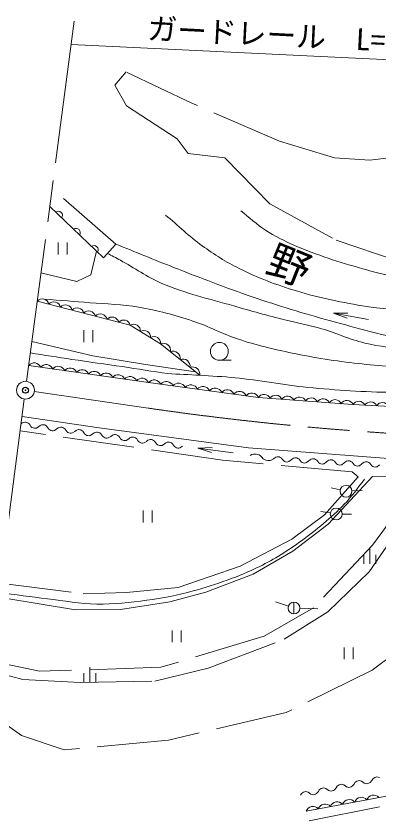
# Model space of a CAD drawing. Units: millimetres, scale not verified. Extents: x 40000 to 680000, y 20000 to 380000.
# Drawn here: x 74705 to 105167, y 252694 to 319839 of the extents above; entities that cross this region are included whole.
import ezdxf
from ezdxf.enums import TextEntityAlignment as Align

# ---------------------------------------------------------------- set-up
doc = ezdxf.new("R2010")
doc.units = ezdxf.units.MM
doc.header["$LTSCALE"] = 1000
doc.header["$PDMODE"] = 32
doc.header["$PDSIZE"] = 500
doc.linetypes.add('CHAIN', pattern=[18.5, 12, -1.5, 3.5, -1.5])
doc.linetypes.add('DASHED', pattern=[7.5, 6, -1.5])
for name, color, linetype, lineweight in [('M-BGD', 7, 'Continuous', 13), ('M-BGD-EXST', 7, 'Continuous', 13), ('M-BMK', 2, 'CHAIN', 13), ('M-BMK-SRVR', 3, 'Continuous', 13), ('M-STR-HTXT', 7, 'Continuous', 13)]:
    doc.layers.add(name, color=color, linetype=linetype, lineweight=lineweight)
doc.layers.add('M-BMK-HTXT', color=7, linetype='Continuous')
doc.layers.add('M-OTRS', color=6, linetype='Continuous')
doc.styles.add('ＭＳ ゴシック', font='')
doc.styles.get('ＭＳ ゴシック').set_extended_font_data('MS Gothic')

# ---------------------------------------------------------------- blocks, each defined once
blk = doc.blocks.new('open_arrow')
at = {"color": 0, "linetype": 'Continuous', "lineweight": -2}
blk.add_lwpolyline([(7.5, 1.25), (0, 0), (7.5, -1.25)], dxfattribs=at)

msp = doc.modelspace()

# ---------------------------------------------------------------- linework, layer by layer
at = {"layer": 'M-BGD', "linetype": 'DASHED'}
for p, q in [((83937, 315151), (83004, 314029)), ((89458, 312516), (83937, 315151)), ((83004, 314029), (83966, 312294)), ((83966, 312294), (88232, 309524)), ((96809, 309341), (89458, 312516)), ((88232, 309524), (89165, 308294)), ((101429, 307926), (96809, 309341)), ((89165, 308294), (92220, 307933)), ((109929, 308450), (104399, 307728)), ((92220, 307933), (96017, 304072)), ((104399, 307728), (101429, 307926)), ((96017, 304072), (101575, 301018)), ((101575, 301018), (107494, 299002)), ((81452, 300101), (80974, 298102)), ((79799, 297549), (76800, 298280)), ((80974, 298102), (79799, 297549)), ((76038, 292509), (81163, 291322)), ((81163, 291322), (85566, 290596)), ((85566, 290596), (89758, 289982)), ((92023, 282555), (75053, 285029)), ((102926, 281575), (92023, 282555)), ((103423, 281172), (102926, 281575)), ((100589, 277975), (103423, 281172)), ((104629, 281195), (100898, 277196)), ((104348, 273182), (109721, 281090)), ((104629, 281195), (108591, 281155)), ((97849, 275934), (100589, 277975)), ((106496, 277972), (104615, 275420)), ((100898, 277196), (97943, 274913)), ((93524, 273650), (97849, 275934)), ((104615, 275420), (99659, 270155)), ((97943, 274913), (94612, 272992)), ((88313, 271864), (93524, 273650)), ((94612, 272992), (90637, 271488)), ((100863, 269825), (104348, 273182)), ((73372, 272226), (80335, 271354)), ((80335, 271354), (83988, 271461)), ((83988, 271461), (88313, 271864)), ((90637, 271488), (87601, 270669)), ((79690, 270011), (73219, 271062)), ((87601, 270669), (83464, 270037)), ((112864, 271117), (104583, 264922)), ((83464, 270037), (79690, 270011)), ((99659, 270155), (95522, 267791)), ((97209, 267528), (100863, 269825)), ((95522, 267791), (86872, 265172)), ((90843, 265110), (97209, 267528)), ((76665, 264836), (72517, 265710)), ((72414, 264928), (75290, 264143)), ((86872, 265172), (76665, 264836)), ((86357, 264009), (90843, 265110)), ((104583, 264922), (97371, 261376)), ((75290, 264143), (80098, 263888)), ((80098, 263888), (86357, 264009)), ((75169, 259462), (71988, 261684)), ((97371, 261376), (87499, 259059)), ((78735, 258254), (75169, 259462)), ((87499, 259059), (78735, 258254)), ((99316, 252284), (109420, 254319))]:
    msp.add_line(p, q, dxfattribs=at)
at = {"layer": 'M-BGD'}
for p, q in [((83091, 300692), (78682, 304523)), ((77535, 303852), (82035, 299542)), ((82035, 299542), (83091, 300692)), ((76487, 295912), (84299, 293886)), ((101346, 294901), (104297, 294365)), ((84299, 293886), (86844, 292331)), ((86844, 292331), (90126, 289686)), ((75773, 290495), (85828, 289065)), ((85828, 289065), (95035, 287820)), ((95035, 287820), (102983, 287226)), ((102983, 287226), (111928, 286754)), ((81692, 285264), (75211, 286232)), ((75128, 285595), (75236, 285683)), ((75236, 285683), (75338, 285727)), ((75338, 285727), (75436, 285745)), ((75436, 285745), (75532, 285741)), ((75532, 285741), (75624, 285719)), ((75624, 285719), (75714, 285675)), ((75714, 285675), (75800, 285605)), ((75800, 285605), (75881, 285491)), ((75881, 285491), (75961, 285378)), ((75961, 285378), (76047, 285308)), ((76423, 285256), (76633, 285387)), ((76633, 285387), (76741, 285475)), ((76741, 285475), (76843, 285519)), ((76843, 285519), (76942, 285537)), ((76942, 285537), (77037, 285533)), ((77037, 285533), (77130, 285511)), ((77130, 285511), (77220, 285467)), ((77220, 285467), (77306, 285397)), ((77306, 285397), (77386, 285283)), ((76047, 285308), (76137, 285264)), ((76137, 285264), (76230, 285241)), ((76230, 285241), (76325, 285238)), ((76325, 285238), (76423, 285256)), ((77386, 285283), (77466, 285170)), ((77466, 285170), (77552, 285100)), ((77552, 285100), (77642, 285056)), ((77642, 285056), (77735, 285033)), ((77735, 285033), (77830, 285030)), ((77830, 285030), (77929, 285048)), ((77929, 285048), (78139, 285179)), ((78139, 285179), (78247, 285267)), ((78247, 285267), (78349, 285311)), ((78349, 285311), (78447, 285329)), ((78447, 285329), (78542, 285325)), ((78542, 285325), (78635, 285303)), ((78635, 285303), (78725, 285259)), ((78725, 285259), (78811, 285189)), ((78811, 285189), (78891, 285075)), ((78891, 285075), (78972, 284962)), ((78972, 284962), (79058, 284892)), ((79058, 284892), (79148, 284848)), ((79148, 284848), (79240, 284825)), ((79240, 284825), (79336, 284822)), ((79336, 284822), (79434, 284840)), ((79434, 284840), (79644, 284971)), ((79644, 284971), (79752, 285059)), ((79752, 285059), (79854, 285103)), ((79854, 285103), (79952, 285121)), ((79952, 285121), (80048, 285117)), ((80048, 285117), (80141, 285095)), ((80141, 285095), (80231, 285051)), ((80231, 285051), (80317, 284981)), ((80317, 284981), (80397, 284867)), ((80397, 284867), (80477, 284754)), ((80477, 284754), (80563, 284684)), ((80940, 284632), (81150, 284763)), ((81150, 284763), (81258, 284851)), ((81258, 284851), (81360, 284895)), ((81360, 284895), (81458, 284913)), ((81458, 284913), (81553, 284909)), ((81553, 284909), (81646, 284887)), ((81646, 284887), (81736, 284843)), ((94210, 283599), (81692, 285264)), ((81736, 284843), (81822, 284773)), ((81822, 284773), (81902, 284659)), ((82865, 284687), (82963, 284705)), ((82963, 284705), (83059, 284701)), ((83059, 284701), (83152, 284679)), ((80563, 284684), (80653, 284640)), ((80653, 284640), (80746, 284617)), ((80746, 284617), (80841, 284614)), ((80841, 284614), (80940, 284632)), ((81902, 284659), (81983, 284546)), ((81983, 284546), (82069, 284476)), ((82069, 284476), (82159, 284432)), ((82159, 284432), (82251, 284409)), ((82251, 284409), (82347, 284406)), ((82347, 284406), (82445, 284424)), ((82445, 284424), (82655, 284555)), ((82655, 284555), (82763, 284643)), ((82763, 284643), (82865, 284687)), ((83152, 284679), (83241, 284635)), ((83241, 284635), (83328, 284565)), ((83328, 284565), (83408, 284451)), ((83408, 284451), (83488, 284338)), ((83488, 284338), (83574, 284268)), ((83574, 284268), (83664, 284224)), ((83664, 284224), (83757, 284201)), ((83757, 284201), (83852, 284198)), ((83852, 284198), (83951, 284216)), ((83951, 284216), (84160, 284347)), ((84160, 284347), (84269, 284435)), ((84269, 284435), (84370, 284479)), ((84370, 284479), (84469, 284497)), ((84469, 284497), (84564, 284493)), ((84564, 284493), (84657, 284471)), ((84657, 284471), (84747, 284427)), ((84747, 284427), (84833, 284357)), ((84833, 284357), (84913, 284243)), ((84913, 284243), (84993, 284130)), ((84993, 284130), (85080, 284060)), ((85080, 284060), (85169, 284016)), ((85456, 284008), (85666, 284139)), ((85666, 284139), (85774, 284227)), ((85774, 284227), (85876, 284271)), ((85876, 284271), (85974, 284289)), ((85974, 284289), (86070, 284285)), ((86070, 284285), (86162, 284263)), ((86162, 284263), (86252, 284219)), ((86252, 284219), (86338, 284149)), ((86338, 284149), (86419, 284035)), ((86419, 284035), (86499, 283922)), ((87279, 284019), (87381, 284063)), ((87381, 284063), (87480, 284081)), ((87480, 284081), (87575, 284077)), ((87575, 284077), (87668, 284055)), ((87668, 284055), (87758, 284011)), ((85169, 284016), (85262, 283993)), ((85262, 283993), (85358, 283990)), ((85358, 283990), (85456, 284008)), ((86499, 283922), (86585, 283852)), ((86585, 283852), (86675, 283808)), ((86675, 283808), (86768, 283785)), ((86768, 283785), (86863, 283782)), ((86863, 283782), (86961, 283800)), ((86961, 283800), (87171, 283931)), ((87171, 283931), (87279, 284019)), ((87758, 284011), (87844, 283941)), ((87844, 283941), (87924, 283827)), ((87924, 283827), (88004, 283714)), ((88004, 283714), (88090, 283644)), ((88090, 283644), (88180, 283600)), ((88180, 283600), (88273, 283577)), ((88273, 283577), (88369, 283574)), ((88369, 283574), (88467, 283592)), ((88467, 283592), (88677, 283723)), ((89956, 283570), (92930, 283174)), ((106701, 282632), (94210, 283599)), ((94354, 282939), (94491, 283023)), ((94491, 283023), (94622, 283063)), ((94622, 283063), (94749, 283076)), ((94749, 283076), (94873, 283069)), ((94873, 283069), (94995, 283042)), ((94995, 283042), (95114, 282995)), ((95114, 282995), (95229, 282921)), ((95229, 282921), (95338, 282803)), ((95338, 282803), (95447, 282685)), ((95447, 282685), (95562, 282611)), ((96321, 282667), (96419, 282764)), ((96419, 282764), (96515, 282816)), ((96515, 282816), (96610, 282841)), ((96610, 282841), (96703, 282846)), ((96703, 282846), (96795, 282831)), ((96795, 282831), (96886, 282795)), ((96886, 282795), (96975, 282732)), ((96975, 282732), (97062, 282625)), ((97804, 282583), (97902, 282679)), ((97902, 282679), (97998, 282731)), ((97998, 282731), (98092, 282757)), ((98092, 282757), (98186, 282761)), ((98186, 282761), (98278, 282746)), ((98278, 282746), (98369, 282710)), ((98369, 282710), (98458, 282647)), ((95562, 282611), (95680, 282564)), ((95680, 282564), (95802, 282537)), ((95802, 282537), (95926, 282530)), ((95926, 282530), (96053, 282543)), ((96053, 282543), (96321, 282667)), ((97062, 282625), (97149, 282518)), ((97149, 282518), (97238, 282455)), ((97238, 282455), (97329, 282419)), ((97329, 282419), (97422, 282404)), ((97422, 282404), (97515, 282409)), ((97515, 282409), (97609, 282434)), ((97609, 282434), (97804, 282583)), ((98458, 282647), (98545, 282540)), ((98545, 282540), (98632, 282433)), ((98632, 282433), (98721, 282371)), ((98721, 282371), (98812, 282335)), ((98812, 282335), (98904, 282320)), ((98904, 282320), (98998, 282324)), ((98998, 282324), (99092, 282350)), ((99092, 282350), (99286, 282498)), ((99286, 282498), (99385, 282594)), ((99385, 282594), (99481, 282646)), ((99481, 282646), (99575, 282672)), ((99575, 282672), (99669, 282677)), ((99669, 282677), (99761, 282661)), ((99761, 282661), (99852, 282625)), ((99852, 282625), (99941, 282563)), ((99941, 282563), (100028, 282456)), ((100028, 282456), (100115, 282349)), ((100115, 282349), (100204, 282286)), ((100204, 282286), (100295, 282250)), ((100295, 282250), (100387, 282235)), ((100387, 282235), (100480, 282239)), ((100480, 282239), (100575, 282265)), ((100575, 282265), (100769, 282413)), ((100769, 282413), (100868, 282510)), ((100868, 282510), (100964, 282562)), ((100964, 282562), (101058, 282587)), ((101058, 282587), (101151, 282592)), ((101151, 282592), (101243, 282577)), ((101243, 282577), (101334, 282541)), ((101334, 282541), (101424, 282478)), ((101424, 282478), (101511, 282371)), ((101511, 282371), (101598, 282264)), ((101598, 282264), (101687, 282202)), ((101687, 282202), (101778, 282165)), ((101778, 282165), (101870, 282150)), ((101870, 282150), (101963, 282155)), ((101963, 282155), (102058, 282180)), ((102058, 282180), (102252, 282329)), ((102252, 282329), (102351, 282425)), ((102351, 282425), (102446, 282477)), ((102446, 282477), (102541, 282503)), ((102541, 282503), (102634, 282507)), ((102634, 282507), (102726, 282492)), ((102726, 282492), (102817, 282456)), ((102817, 282456), (102907, 282393)), ((102907, 282393), (102993, 282286)), ((102993, 282286), (103080, 282180)), ((103080, 282180), (103170, 282117)), ((103170, 282117), (103261, 282081)), ((103261, 282081), (103353, 282066)), ((103353, 282066), (103446, 282070)), ((103446, 282070), (103540, 282096)), ((103540, 282096), (103735, 282244)), ((103735, 282244), (103833, 282340)), ((103833, 282340), (103929, 282393)), ((103929, 282393), (104024, 282418)), ((104024, 282418), (104117, 282423)), ((104117, 282423), (104209, 282408)), ((104209, 282408), (104300, 282371)), ((104300, 282371), (104389, 282309)), ((104389, 282309), (104476, 282202)), ((104476, 282202), (104563, 282095)), ((104563, 282095), (104653, 282032)), ((104653, 282032), (104743, 281996)), ((104929, 281986), (105023, 282011)), ((105023, 282011), (105218, 282160)), ((104743, 281996), (104836, 281981)), ((104836, 281981), (104929, 281986)), ((104641, 255806), (104723, 255881)), ((104723, 255881), (104810, 255931)), ((104810, 255931), (104901, 255960)), ((104901, 255960), (104997, 255969)), ((104997, 255969), (105097, 255958)), ((105097, 255958), (105202, 255921)), ((101578, 255072), (101651, 255191)), ((101651, 255191), (101732, 255266)), ((101732, 255266), (101820, 255316)), ((101820, 255316), (101911, 255344)), ((101911, 255344), (102007, 255354)), ((102007, 255354), (102106, 255343)), ((102106, 255343), (102211, 255306)), ((102211, 255306), (102325, 255225)), ((102325, 255225), (102439, 255145)), ((102831, 255135), (102918, 255185)), ((102918, 255185), (103073, 255379)), ((103073, 255379), (103146, 255498)), ((103146, 255498), (103228, 255574)), ((103228, 255574), (103315, 255623)), ((103315, 255623), (103406, 255652)), ((103406, 255652), (103502, 255662)), ((103502, 255662), (103601, 255651)), ((103601, 255651), (103706, 255613)), ((103706, 255613), (103820, 255533)), ((103820, 255533), (103934, 255453)), ((103934, 255453), (104039, 255415)), ((104039, 255415), (104139, 255404)), ((104139, 255404), (104235, 255414)), ((104235, 255414), (104326, 255443)), ((104326, 255443), (104413, 255492)), ((104413, 255492), (104568, 255687)), ((104568, 255687), (104641, 255806)), ((98587, 254456), (98660, 254575)), ((98660, 254575), (98742, 254651)), ((98742, 254651), (98829, 254700)), ((98829, 254700), (98921, 254729)), ((98921, 254729), (99016, 254739)), ((99016, 254739), (99116, 254728)), ((108222, 254817), (99056, 253104)), ((99116, 254728), (99221, 254691)), ((99221, 254691), (99335, 254610)), ((99335, 254610), (99449, 254530)), ((99449, 254530), (99554, 254493)), ((99554, 254493), (99654, 254482)), ((99654, 254482), (99749, 254491)), ((99749, 254491), (99840, 254520)), ((99840, 254520), (99928, 254570)), ((99928, 254570), (100082, 254764)), ((100082, 254764), (100155, 254883)), ((100155, 254883), (100237, 254958)), ((100237, 254958), (100325, 255008)), ((100325, 255008), (100416, 255037)), ((100416, 255037), (100511, 255046)), ((100511, 255046), (100611, 255035)), ((100611, 255035), (100716, 254998)), ((100716, 254998), (100830, 254918)), ((100830, 254918), (100944, 254837)), ((100944, 254837), (101049, 254800)), ((101049, 254800), (101149, 254789)), ((101149, 254789), (101244, 254799)), ((101244, 254799), (101336, 254828)), ((101336, 254828), (101423, 254877)), ((101423, 254877), (101578, 255072)), ((102439, 255145), (102544, 255108)), ((102544, 255108), (102644, 255097)), ((102644, 255097), (102739, 255106)), ((102739, 255106), (102831, 255135))]:
    msp.add_line(p, q, dxfattribs=at)
for centre, radius, start, end in [((78251, 303098), 350, 324.41233, 128.05207), ((79751, 301661), 350, 324.41233, 128.05207), ((81251, 300224), 350, 324.41233, 128.05207), ((76907, 295520), 574, 13.97318, 136.95049), ((77883, 295267), 574, 13.97318, 136.95049), ((78860, 295014), 574, 13.97318, 136.95049), ((79836, 294761), 574, 13.97318, 136.95049), ((80813, 294507), 574, 13.97318, 136.95049), ((81789, 294254), 574, 13.97318, 136.95049), ((82765, 294001), 574, 13.97318, 136.95049), ((83742, 293748), 574, 13.97318, 136.95049), ((84586, 293404), 562, 356.36181, 120.77906), ((85435, 292885), 562, 356.36181, 120.77906), ((86284, 292366), 562, 356.36181, 120.77906), ((87059, 291757), 612, 351.80711, 110.45286), ((87879, 291096), 612, 351.80711, 110.45286), ((88699, 290435), 612, 351.80711, 110.45286), ((76236, 290146), 580, 20.76326, 143.05068), ((77241, 290003), 580, 20.76326, 143.05068), ((78247, 289860), 580, 20.76326, 143.05068), ((79253, 289717), 580, 20.76326, 143.05068), ((80258, 289574), 580, 20.76326, 143.05068), ((89519, 289773), 612, 351.80711, 110.45286), ((81264, 289431), 580, 20.76326, 143.05068), ((82269, 289288), 580, 20.76326, 143.05068), ((83275, 289145), 580, 20.76326, 143.05068), ((84280, 289002), 580, 20.76326, 143.05068), ((85286, 288859), 580, 20.76326, 143.05068), ((86300, 288704), 594, 21.96836, 142.63486), ((87323, 288566), 594, 21.96836, 142.63486), ((88346, 288428), 594, 21.96836, 142.63486), ((89369, 288289), 594, 21.96836, 142.63486), ((90392, 288151), 594, 21.96836, 142.63486), ((91415, 288013), 594, 21.96836, 142.63486), ((92438, 287875), 594, 21.96836, 142.63486), ((93461, 287736), 594, 21.96836, 142.63486), ((94484, 287598), 594, 21.96836, 142.63486), ((95512, 287520), 564, 23.6104, 147.84171), ((96506, 287446), 564, 23.6104, 147.84171), ((97499, 287372), 564, 23.6104, 147.84171), ((98493, 287298), 564, 23.6104, 147.84171), ((99486, 287223), 564, 23.6104, 147.84171), ((100480, 287149), 564, 23.6104, 147.84171), ((101473, 287075), 564, 23.6104, 147.84171), ((102467, 287001), 564, 23.6104, 147.84171), ((103466, 286938), 563, 24.80963, 149.14181), ((104460, 286885), 563, 24.80963, 149.14181), ((105454, 286833), 563, 24.80963, 149.14181), ((101657, 253288), 597, 40.43474, 160.72853), ((102675, 253478), 597, 40.43474, 160.72853), ((103694, 253668), 597, 40.43474, 160.72853), ((104712, 253859), 597, 40.43474, 160.72853), ((99619, 252907), 597, 40.43474, 160.72853), ((100638, 253098), 597, 40.43474, 160.72853)]:
    msp.add_arc(centre, radius, start, end, dxfattribs=at)
for points, knots in [([(146083, 308256), (145401, 307426), (144706, 306608), (144038, 305767), (143245, 304771), (142517, 303724), (141709, 302741), (141010, 301891), (140367, 300976), (139531, 300261), (138711, 299559), (137728, 299071), (136796, 298526), (135755, 297916), (134605, 297492), (133610, 296810), (132681, 296173), (131912, 295332), (131045, 294613), (130059, 293796), (129098, 292941), (128047, 292209), (127286, 291679), (126496, 291180), (125662, 290776), (124718, 290319), (123750, 289857), (122720, 289663), (121846, 289499), (120943, 289636), (120054, 289637), (118522, 289641), (116986, 289815), (115458, 289701), (114005, 289593), (112572, 289284), (111144, 288994), (110303, 288823), (109490, 288511), (108641, 288386), (107880, 288273), (107105, 288258), (106336, 288258), (103951, 288261), (101568, 288444), (99194, 288669), (97149, 288862), (95128, 289267), (93084, 289475), (92100, 289575), (91112, 289621), (90126, 289686), (89231, 289745), (88333, 289753), (87441, 289846), (86171, 289978), (84915, 290227), (83651, 290412), (82233, 290619), (80812, 290808), (79394, 291020), (78233, 291193), (77073, 291380), (75913, 291561)], [0, 0, 0, 0, 1, 1, 1, 2, 2, 2, 3, 3, 3, 4, 4, 4, 5, 5, 5, 6, 6, 6, 7, 7, 7, 8, 8, 8, 9, 9, 9, 10, 10, 10, 11, 11, 11, 12, 12, 12, 13, 13, 13, 14, 14, 14, 15, 15, 15, 16, 16, 16, 17, 17, 17, 18, 18, 18, 19, 19, 19, 20, 20, 20, 21, 21, 21, 21]), ([(83091, 300692), (84705, 300041), (86312, 299369), (87934, 298739), (90123, 297888), (92310, 297025), (94534, 296268), (96697, 295533), (98882, 294861), (101087, 294260), (103369, 293638), (105648, 292952), (107988, 292610), (108941, 292471), (109914, 292366), (110873, 292450), (111712, 292523), (112512, 292842), (113334, 293025), (114337, 293248), (115334, 293514), (116351, 293663), (117522, 293834), (118717, 293797), (119890, 293955), (120698, 294064), (121513, 294175), (122294, 294408), (123025, 294626), (123751, 294895), (124406, 295285), (125858, 296149), (127068, 297368), (128347, 298471), (130139, 300018), (131796, 301714), (133571, 303280), (134385, 303999), (135266, 304644), (136060, 305387), (137030, 306297), (137908, 307301), (138832, 308258)], [0, 0, 0, 0, 1, 1, 1, 2, 2, 2, 3, 3, 3, 4, 4, 4, 5, 5, 5, 6, 6, 6, 7, 7, 7, 8, 8, 8, 9, 9, 9, 10, 10, 10, 11, 11, 11, 12, 12, 12, 13, 13, 13, 14, 14, 14, 14]), ([(77125, 296069), (78386, 295972), (79647, 295882), (80908, 295777), (82275, 295663), (83656, 295643), (85009, 295409), (86549, 295143), (88063, 294722), (89549, 294235), (90851, 293808), (92064, 293134), (93367, 292708), (94843, 292225), (96358, 291863), (97879, 291548), (99711, 291169), (101563, 290874), (103423, 290671), (105216, 290476), (107022, 290283), (108825, 290346), (110174, 290393), (111515, 290618), (112842, 290869), (113949, 291079), (115015, 291481), (116123, 291690), (116851, 291827), (117590, 291916), (118329, 291972), (119250, 292043), (120184, 291923), (121101, 292043), (122086, 292172), (123059, 292419), (124000, 292736), (124708, 292975), (125396, 293281), (126051, 293641), (127065, 294200), (128016, 294875), (128936, 295579), (130061, 296440), (131056, 297460), (132146, 298365), (133758, 299702), (135422, 300973), (137068, 302268), (138525, 303415), (140014, 304521), (141452, 305691), (142296, 306377), (143111, 307096), (143941, 307798)], [0, 0, 0, 0, 1, 1, 1, 2, 2, 2, 3, 3, 3, 4, 4, 4, 5, 5, 5, 6, 6, 6, 7, 7, 7, 8, 8, 8, 9, 9, 9, 10, 10, 10, 11, 11, 11, 12, 12, 12, 13, 13, 13, 14, 14, 14, 15, 15, 15, 16, 16, 16, 17, 17, 17, 18, 18, 18, 18]), ([(139451, 307746), (137754, 306136), (135989, 304595), (134360, 302918), (133887, 302431), (133474, 301888), (133002, 301400), (131953, 300315), (130843, 299290), (129731, 298270), (128716, 297339), (127742, 296354), (126629, 295545), (125883, 295003), (125077, 294542), (124253, 294130), (123520, 293765), (122775, 293398), (121981, 293197), (121138, 292984), (120253, 293003), (119388, 292924), (118459, 292839), (117521, 292837), (116597, 292707), (115857, 292602), (115132, 292409), (114400, 292254), (113645, 292095), (112902, 291871), (112137, 291764), (111487, 291673), (110827, 291632), (110170, 291635), (109346, 291639), (108524, 291724), (107706, 291817), (106457, 291959), (105200, 292097), (103977, 292389), (102655, 292706), (101411, 293293), (100102, 293662), (99170, 293925), (98212, 294093), (97274, 294332), (95837, 294697), (94406, 295084), (92984, 295501), (90957, 296094), (88879, 296561), (86940, 297396), (85720, 297921), (84628, 298703), (83461, 299338), (83101, 299534), (82738, 299721), (82376, 299913)], [0, 0, 0, 0, 1, 1, 1, 2, 2, 2, 3, 3, 3, 4, 4, 4, 5, 5, 5, 6, 6, 6, 7, 7, 7, 8, 8, 8, 9, 9, 9, 10, 10, 10, 11, 11, 11, 12, 12, 12, 13, 13, 13, 14, 14, 14, 15, 15, 15, 16, 16, 16, 17, 17, 17, 18, 18, 18, 19, 19, 19, 19]), ([(87262, 303128), (88288, 302269), (89255, 301333), (90341, 300550), (91325, 299841), (92354, 299183), (93439, 298641), (94975, 297874), (96591, 297259), (98233, 296760), (100163, 296173), (102152, 295773), (104145, 295459), (105600, 295229), (107073, 295129), (108543, 295034), (110162, 294931), (111790, 294764), (113408, 294879), (114664, 294968), (115907, 295221), (117128, 295529), (118756, 295942), (120369, 296453), (121908, 297128), (123116, 297657), (124273, 298309), (125373, 299037), (126647, 299880), (127834, 300853), (128979, 301865), (130777, 303455), (132383, 305250), (134085, 306942)], [0, 0, 0, 0, 1, 1, 1, 2, 2, 2, 3, 3, 3, 4, 4, 4, 5, 5, 5, 6, 6, 6, 7, 7, 7, 8, 8, 8, 9, 9, 9, 10, 10, 10, 11, 11, 11, 11]), ([(93559, 303498), (94257, 302951), (94908, 302339), (95652, 301857), (96417, 301362), (97234, 300945), (98071, 300585), (99928, 299783), (101865, 299167), (103813, 298619), (105612, 298113), (107433, 297644), (109286, 297402), (110334, 297266), (111397, 297247), (112454, 297275), (113415, 297301), (114375, 297396), (115325, 297544), (116917, 297791), (118528, 298041), (120048, 298576), (121196, 298980), (122304, 299527), (123315, 300203), (123757, 300498), (124133, 300882), (124517, 301249), (124927, 301641), (125300, 302069), (125691, 302480)], [0, 0, 0, 0, 1, 1, 1, 2, 2, 2, 3, 3, 3, 4, 4, 4, 5, 5, 5, 6, 6, 6, 7, 7, 7, 8, 8, 8, 9, 9, 9, 10, 10, 10, 10]), ([(73271, 271455), (74626, 271280), (75979, 271089), (77336, 270929), (78718, 270766), (80095, 270506), (81486, 270486), (82887, 270465), (84289, 270617), (85677, 270808), (86993, 270989), (88307, 271226), (89586, 271587), (91491, 272125), (93378, 272776), (95159, 273642), (96389, 274239), (97546, 274988), (98652, 275791), (99926, 276717), (101151, 277726), (102251, 278853), (102883, 279500), (103388, 280259), (103957, 280962)], [0, 0, 0, 0, 1, 1, 1, 2, 2, 2, 3, 3, 3, 4, 4, 4, 5, 5, 5, 6, 6, 6, 7, 7, 7, 8, 8, 8, 8])]:
    msp.add_open_spline(points, degree=3, knots=knots, dxfattribs=at)
at = {"layer": 'M-BGD-EXST'}
for p, q in [((78242, 300832), (78242, 299832)), ((78992, 300832), (78992, 299832)), ((80397, 293458), (80397, 292458)), ((81147, 293458), (81147, 292458)), ((91771, 290939), (92771, 290939)), ((101913, 280068), (101152, 280245)), ((102899, 279980), (103758, 280022)), ((85375, 278340), (85375, 277340)), ((86125, 278340), (86125, 277340)), ((101081, 278127), (100299, 278263)), ((102074, 278037), (102851, 278031)), ((104391, 275116), (104391, 273866)), ((103891, 274616), (103891, 273866)), ((104891, 274616), (104891, 273866)), ((97560, 270307), (96472, 270673)), ((98034, 270648), (98034, 269648)), ((98534, 270134), (100022, 270093)), ((87823, 268277), (87823, 267277)), ((88573, 268277), (88573, 267277)), ((102238, 266849), (102238, 265849)), ((102988, 266849), (102988, 265849)), ((80405, 264688), (80405, 263938)), ((80905, 265188), (80905, 263938)), ((81405, 264688), (81405, 263938))]:
    msp.add_line(p, q, dxfattribs=at)
for centre, radius in [((91771, 291689), 750), ((102400, 279955), 500), ((101574, 278041), 500), ((98034, 270148), 500)]:
    msp.add_circle(centre, radius, dxfattribs=at)
at = {"layer": 'M-BMK'}
for p, q in [((75598, 289171), (79638, 319788)), ((76242, 288319), (85804, 286926)), ((75402, 287684), (71343, 256772))]:
    msp.add_line(p, q, dxfattribs=at)
msp.add_arc((121847, 534314), 250000, 261.71052, 270.16872, dxfattribs=at)
at = {"layer": 'M-BMK-SRVR'}
msp.add_circle((75500, 288428), 750, dxfattribs=at)
at = {"layer": 'M-OTRS'}
msp.add_point((75500, 288428), dxfattribs=at)
at = {"layer": 'M-STR-HTXT'}
msp.add_line((79328, 317444), (120183, 315465), dxfattribs=at)

# ---------------------------------------------------------------- block references
at = {"layer": 'M-BGD', "xscale": 160, "yscale": 160}
for p, rotation in [((101346, 294901), 349.7), ((89956, 283570), 352.4)]:
    msp.add_blockref('open_arrow', p, dxfattribs=dict(at, rotation=rotation))

# ---------------------------------------------------------------- texts
at = {"layer": 'M-BMK-HTXT', "style": 'ＭＳ ゴシック'}
msp.add_text('野', height=2566, rotation=338.091, dxfattribs=at).set_placement((95238, 297671), align=Align.BOTTOM_LEFT)
at = {"layer": 'M-STR-HTXT', "style": 'ＭＳ ゴシック'}
msp.add_text('ガードレール\u3000L=44.0', height=1833, rotation=357.074, dxfattribs=at).set_placement((85663, 317342), align=Align.BOTTOM_LEFT)

doc.saveas('drawing.dxf')
